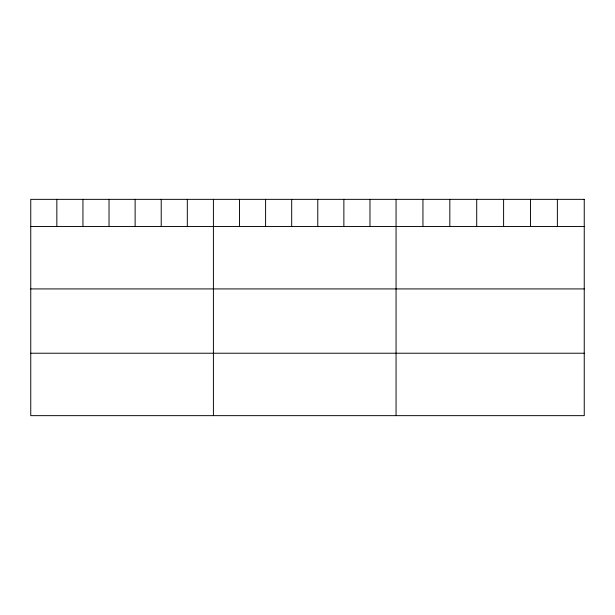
<?xml version="1.0" encoding="UTF-8"?>
<svg xmlns="http://www.w3.org/2000/svg" width="615" height="615" viewBox="0 0 615 615"><rect width="100%" height="100%" fill="white"/><g stroke="black" fill="none" stroke-linecap="round" stroke-linejoin="round"><path stroke-width="0.92" d="M30.75 226.497L584.25 226.497M30.75 288.919L584.25 288.919M30.75 353.225L584.25 353.225M557.367 199.352L557.367 226.497M530.484 199.352L530.484 226.497M503.6 199.352L503.6 226.497M476.71 199.352L476.71 226.497M449.826 199.352L449.826 226.497M422.943 199.352L422.943 226.497M396.06 199.352L396.06 415.648M369.969 199.352L369.969 226.497M343.87 199.352L343.87 226.497M317.778 199.352L317.778 226.497M291.687 199.352L291.687 226.497M265.595 199.352L265.595 226.497M239.496 199.352L239.496 226.497M213.405 199.352L213.405 415.648M187.314 199.352L187.314 226.497M161.215 199.352L161.215 226.497M135.123 199.352L135.123 226.497M109.032 199.352L109.032 226.497M82.94 199.352L82.94 226.497M56.841 199.352L56.841 226.497M584.25 199.352L30.75 199.352L30.75 415.648L584.25 415.648L584.25 199.352"/></g></svg>
